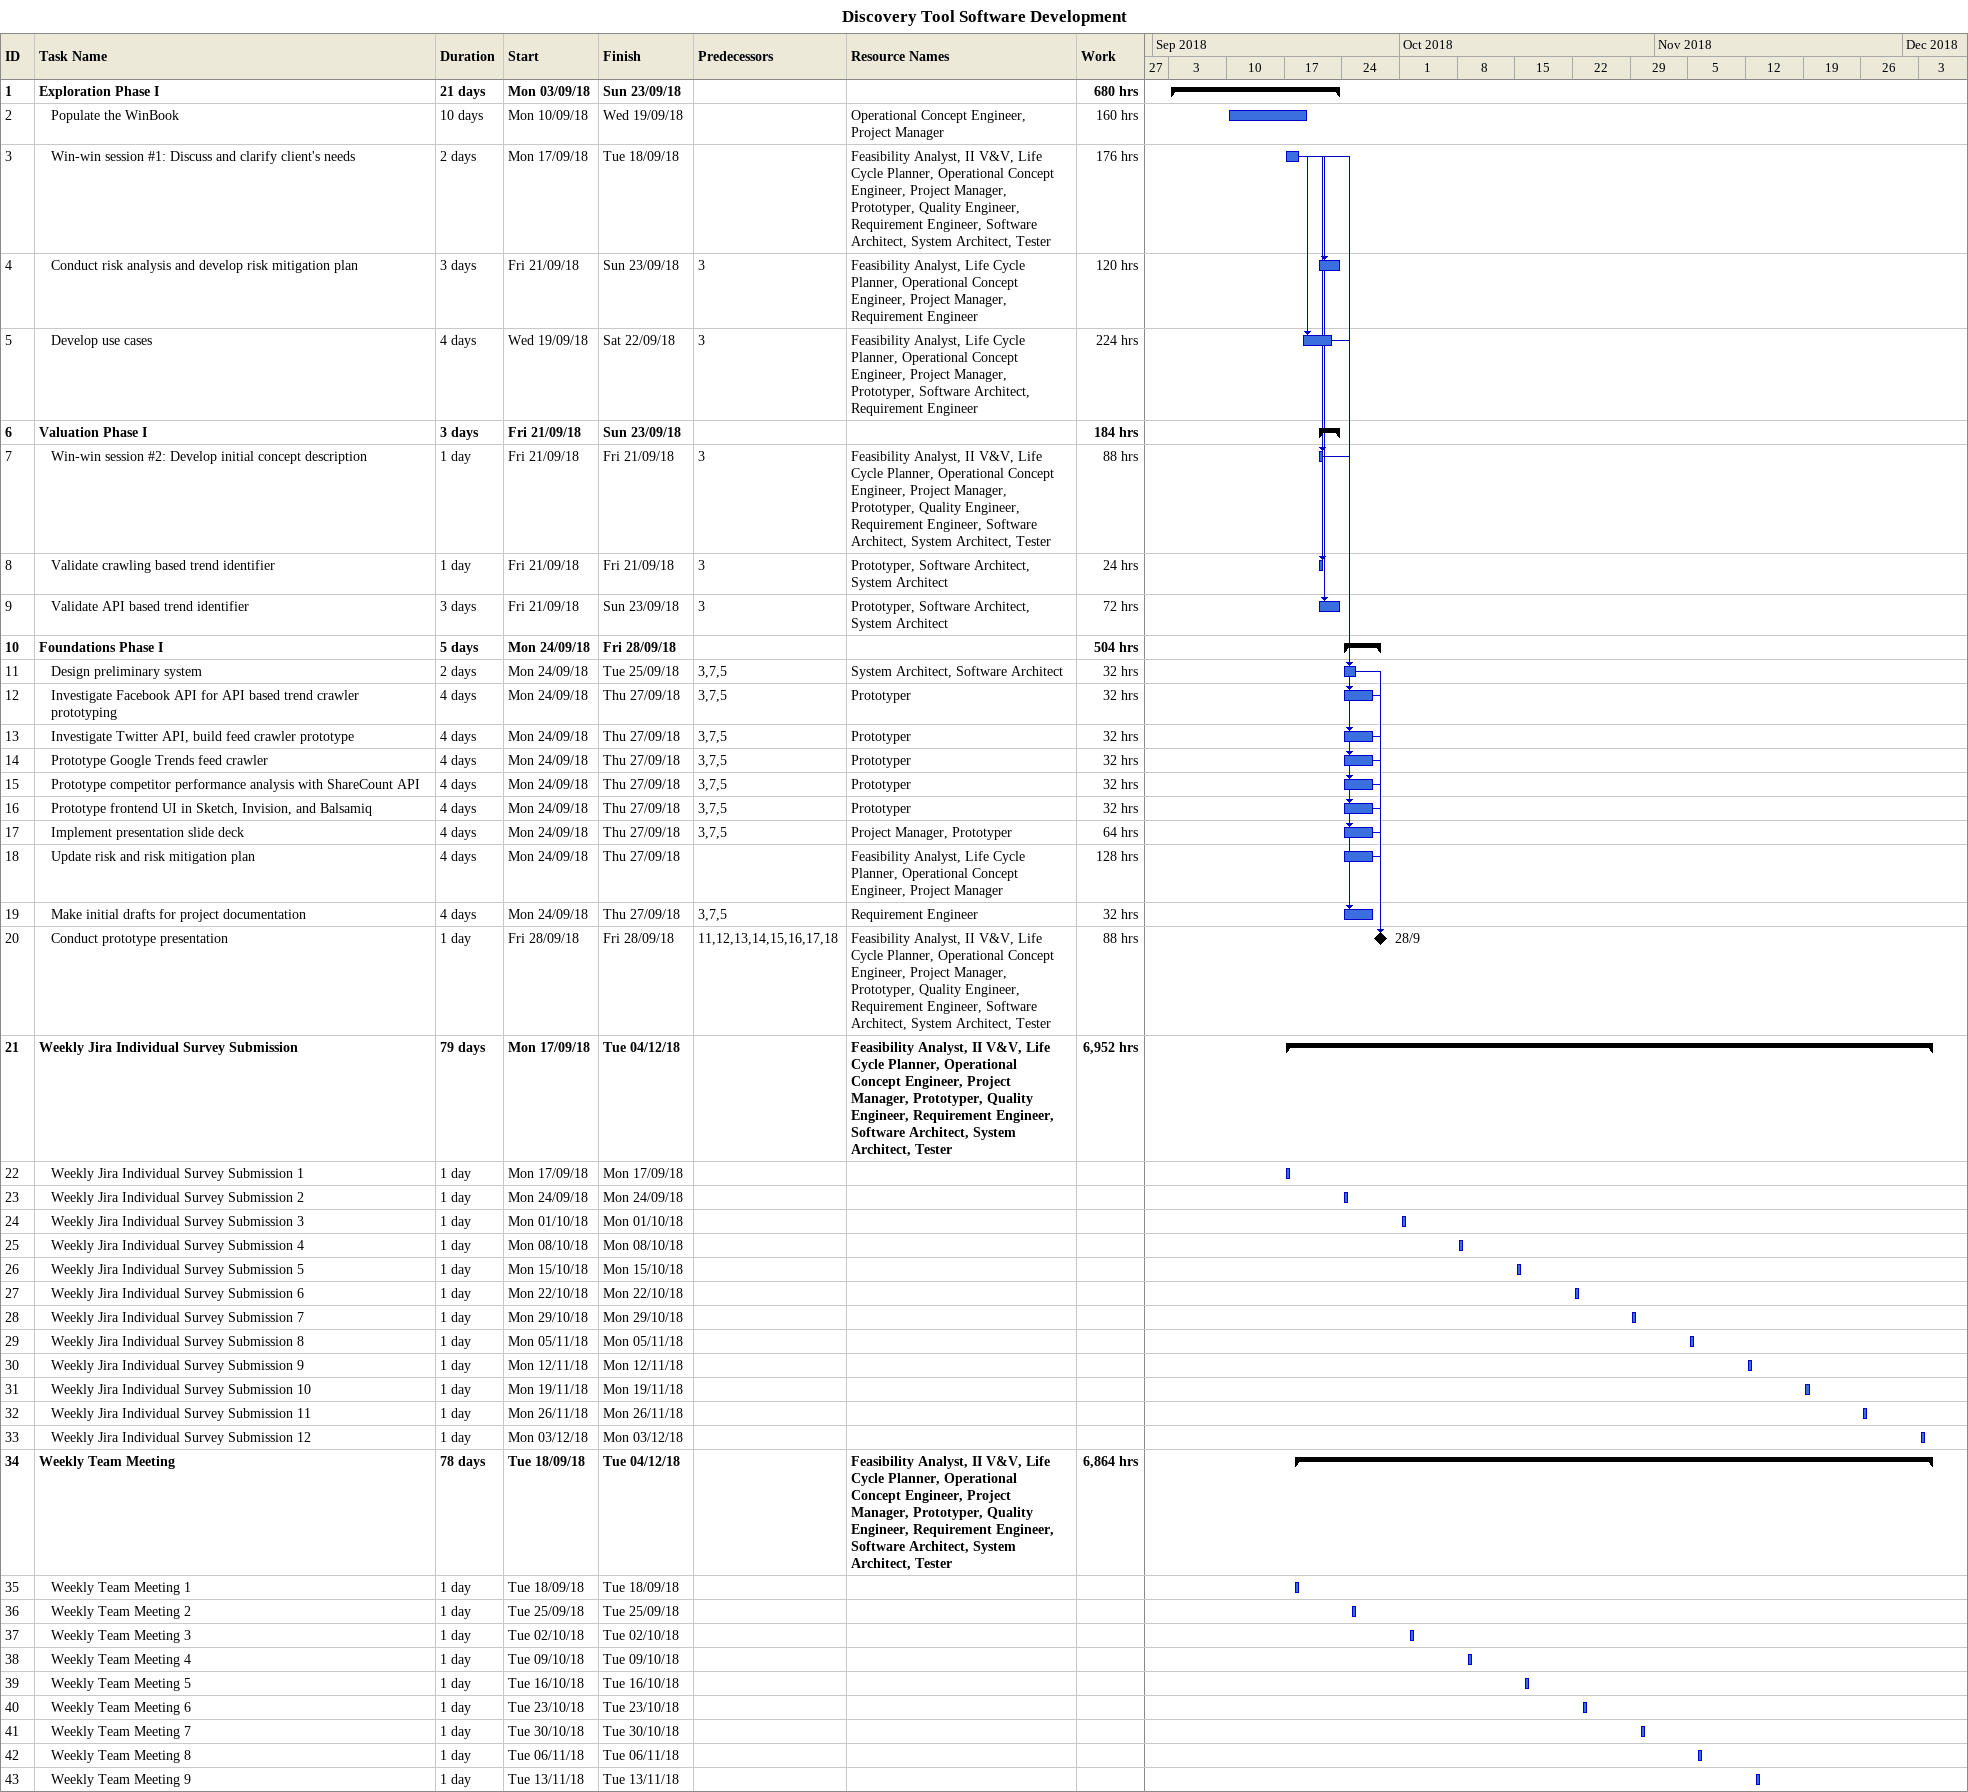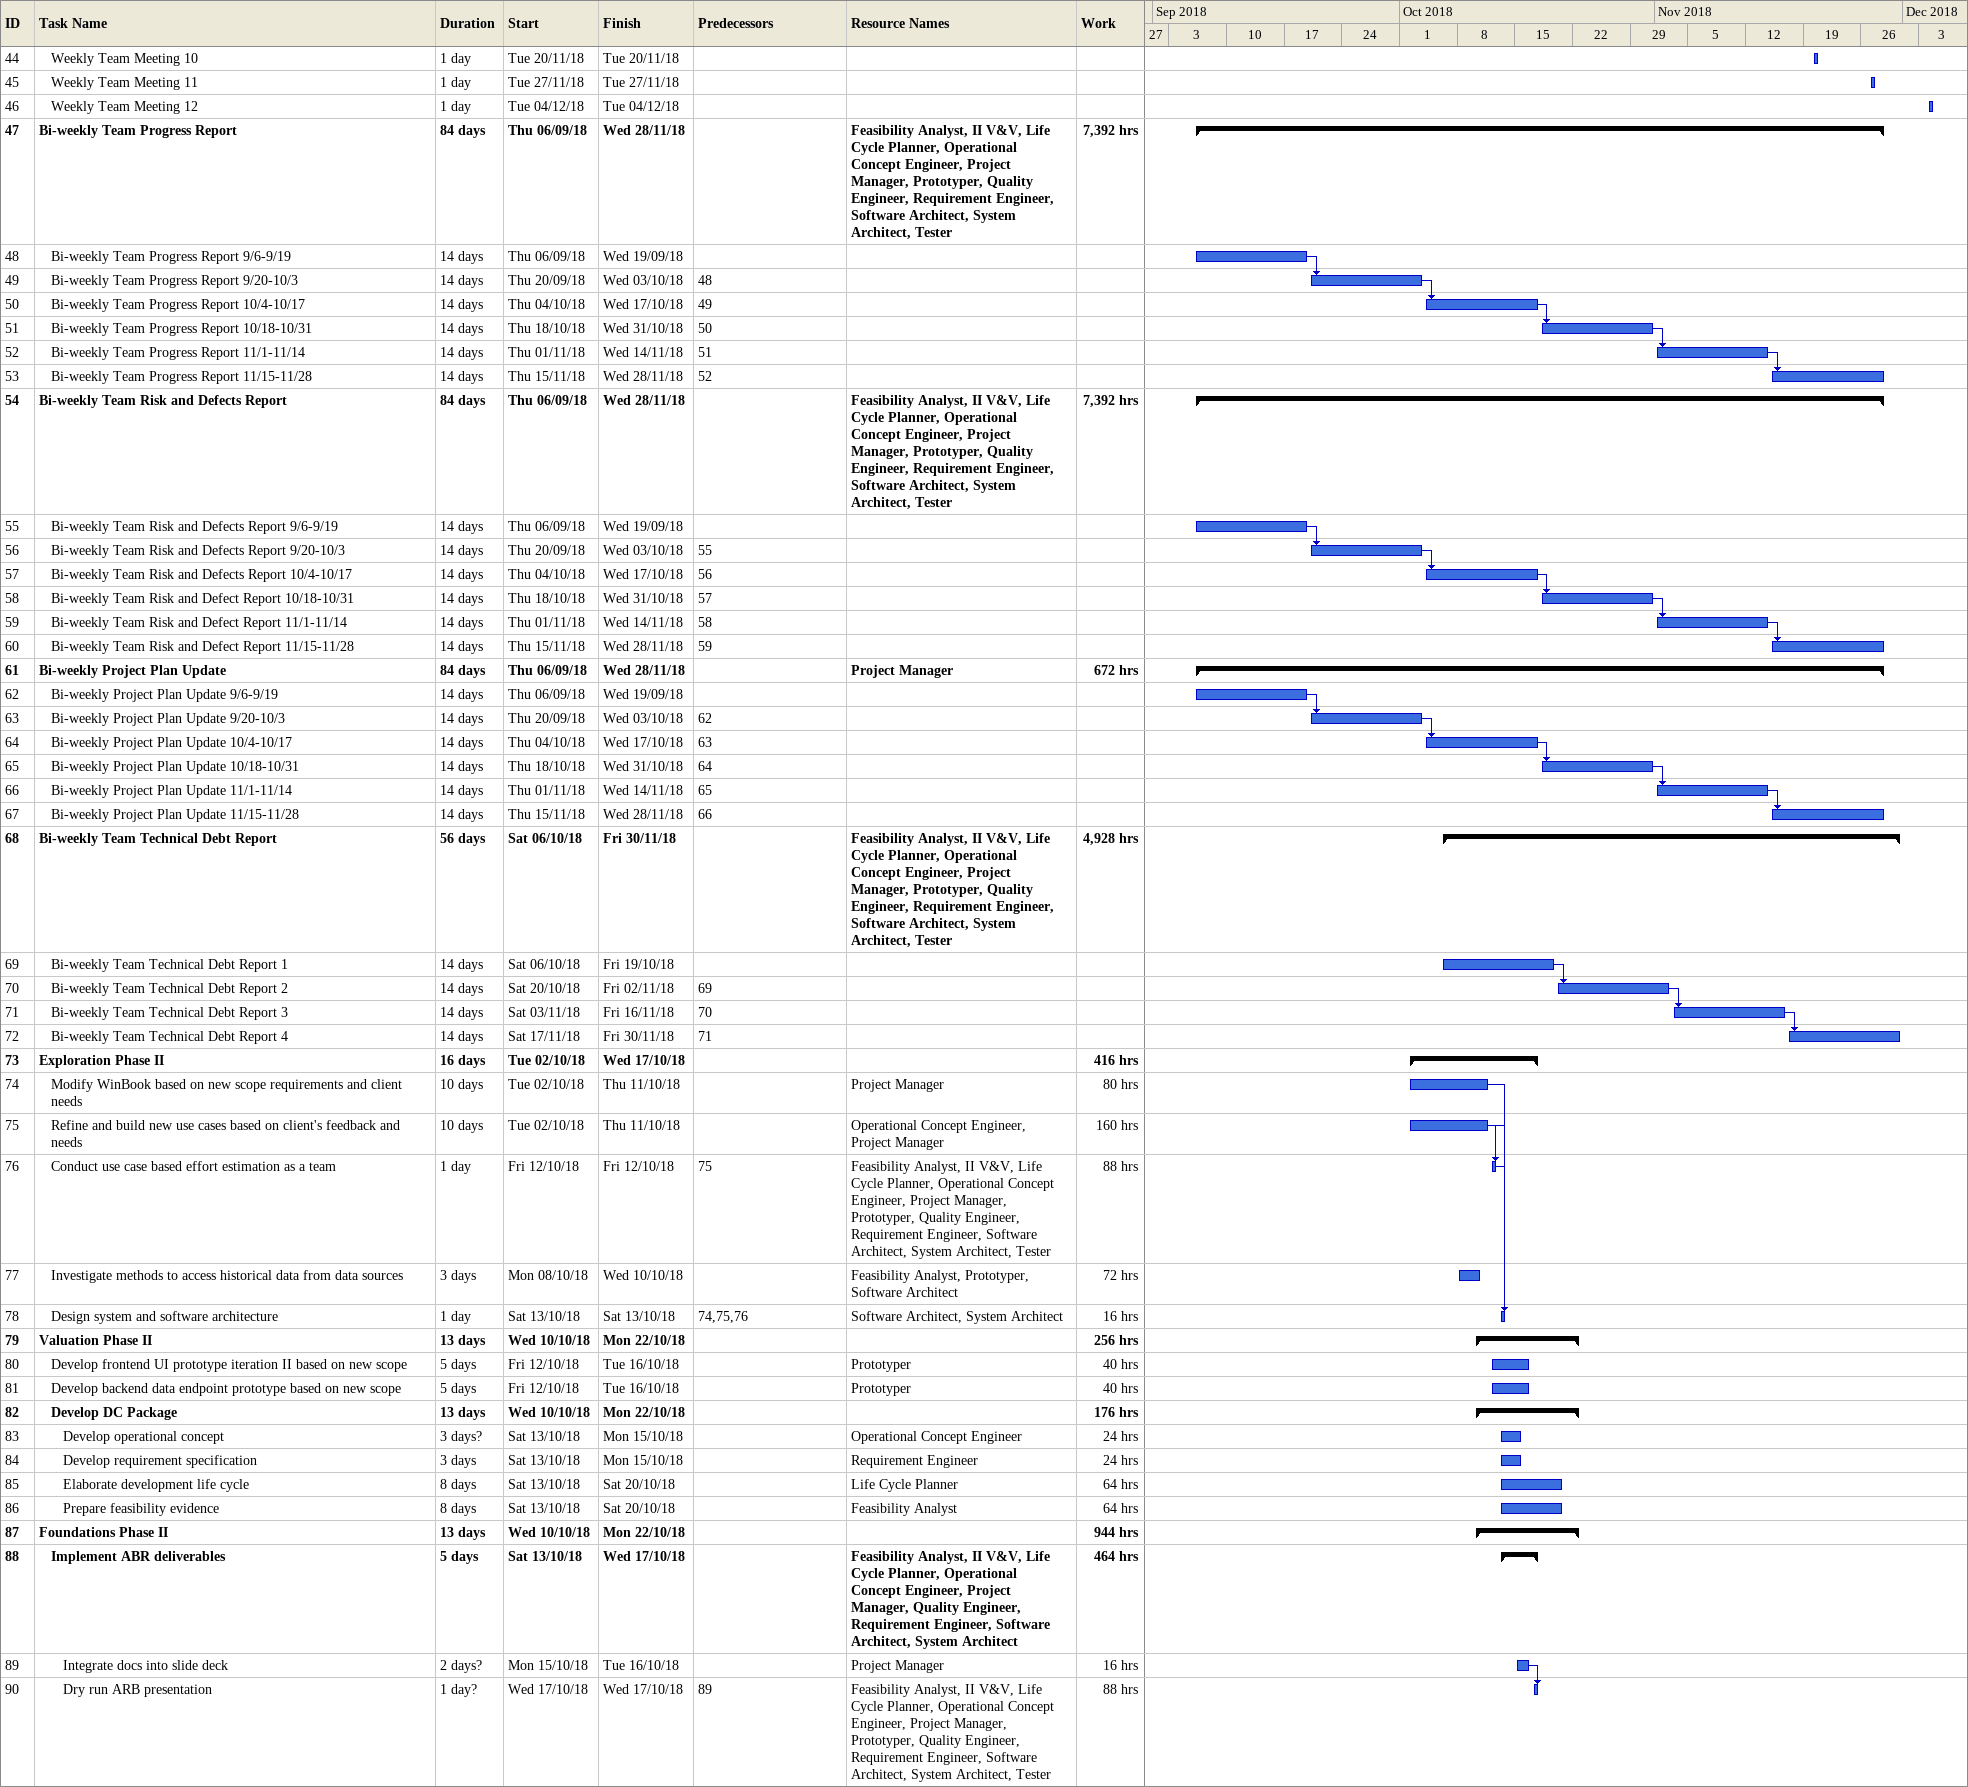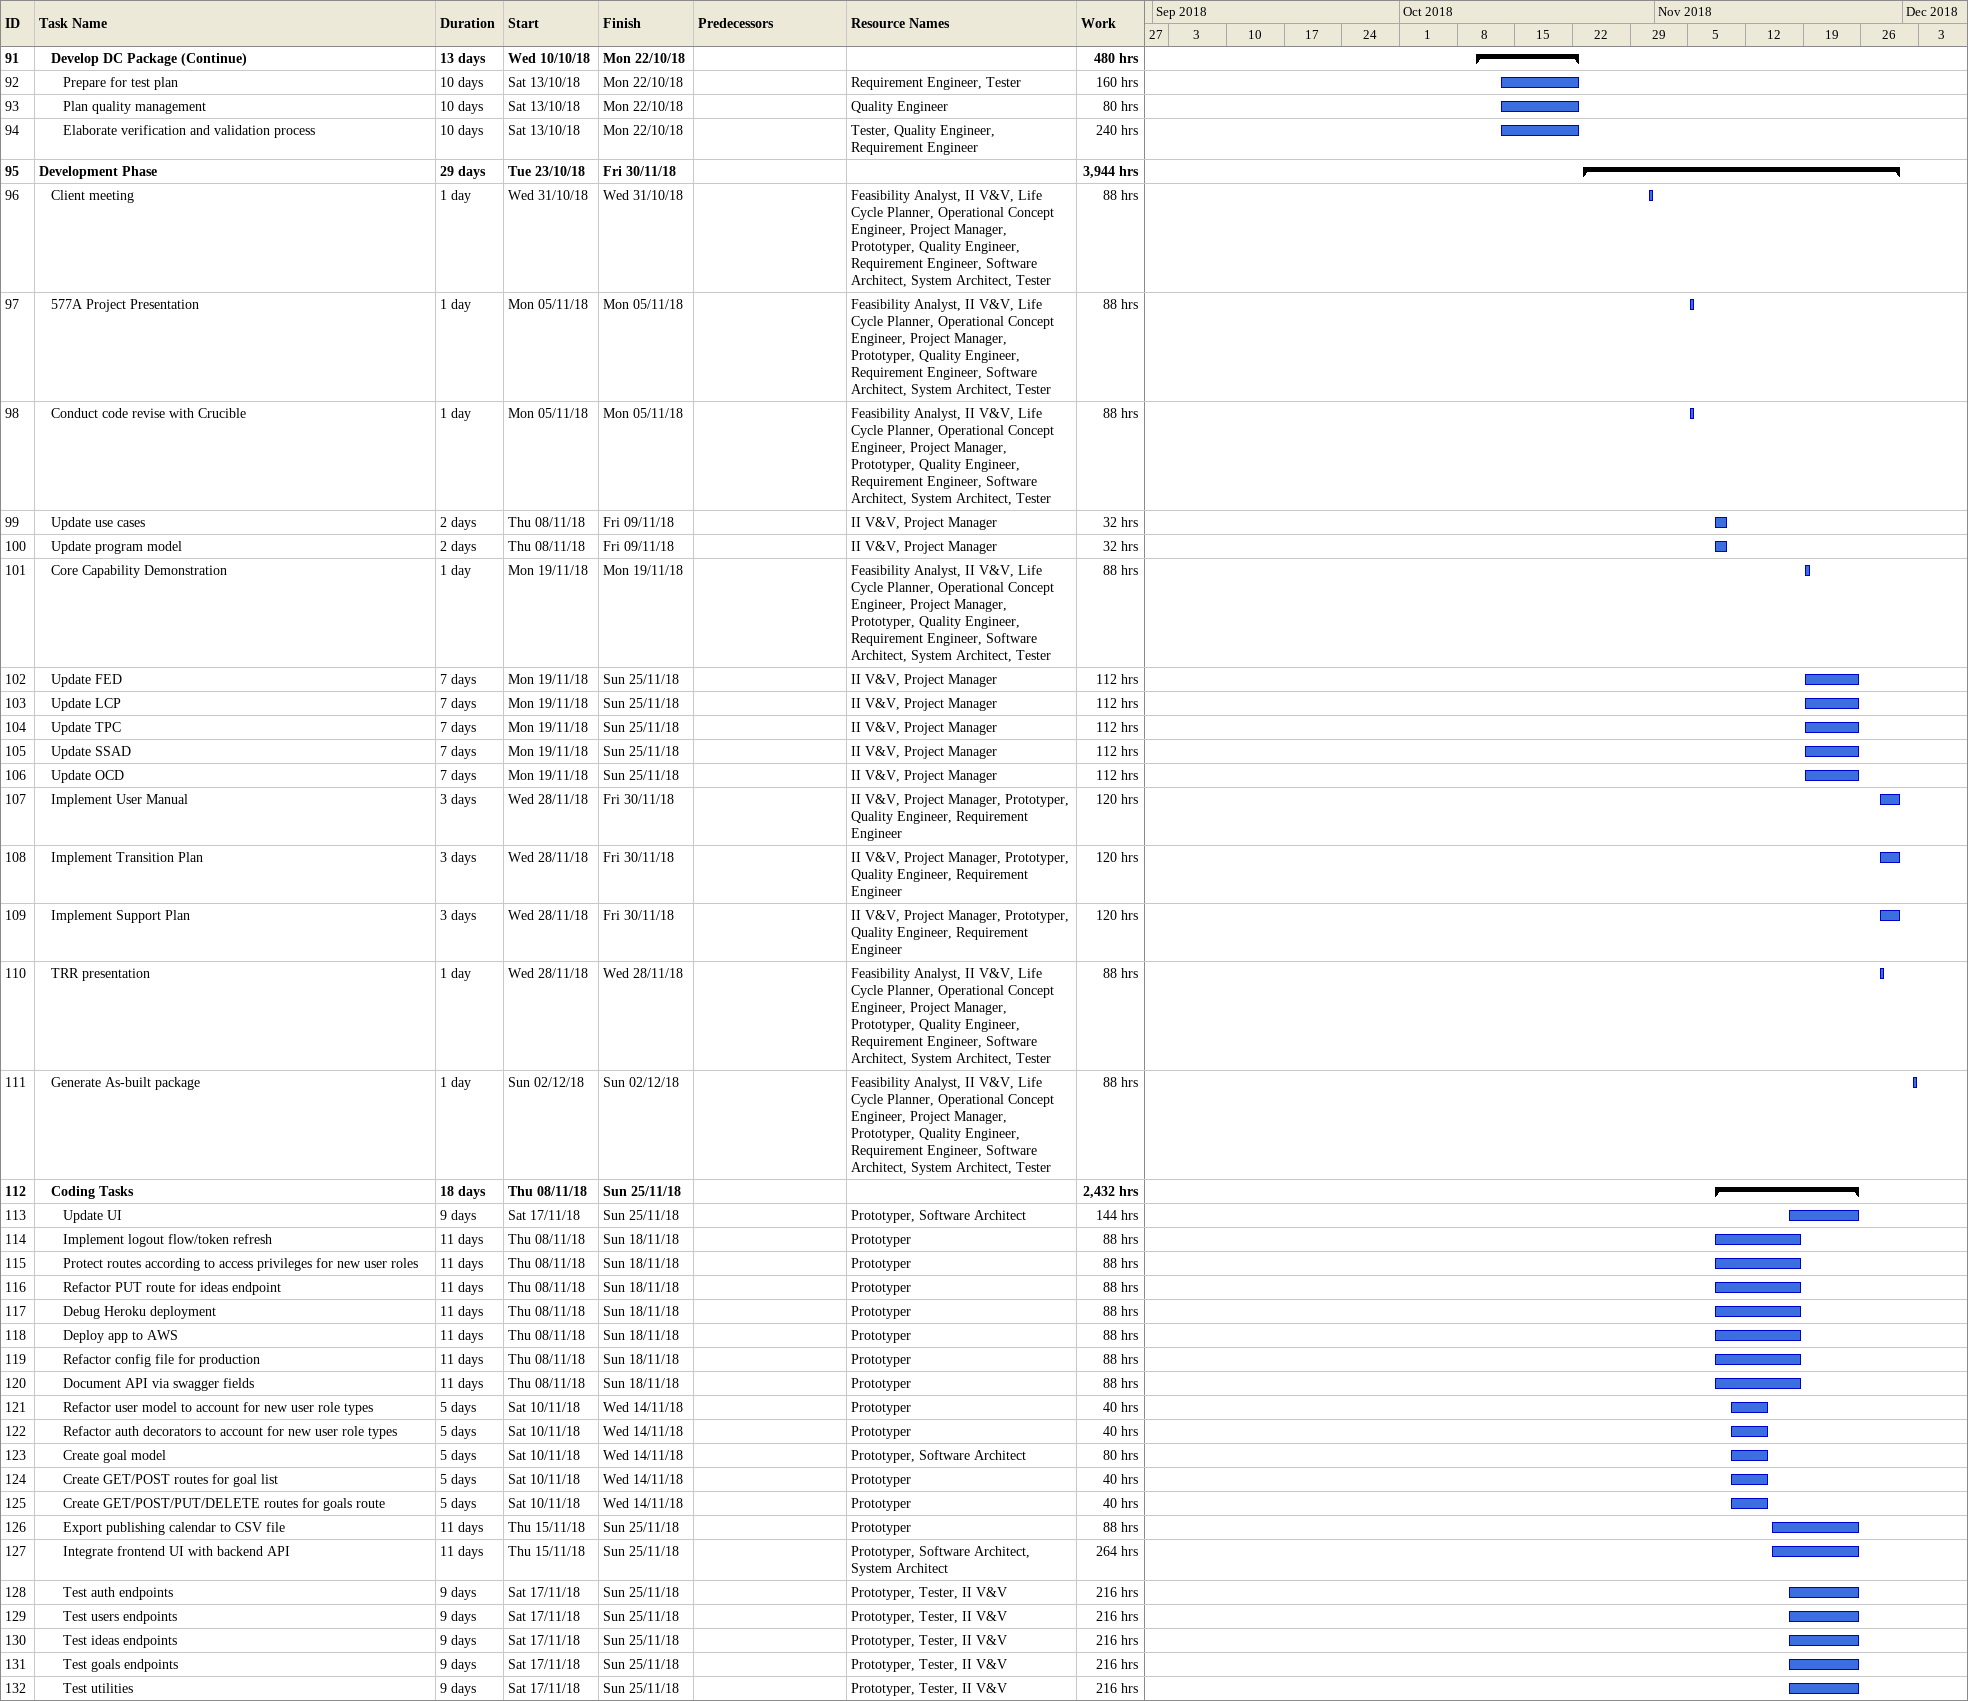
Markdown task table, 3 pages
Discovery Tool Software Development

| ID | Level | Task | Duration | Start | Finish | Predecessors | Resources | Work (h) |
|---|---|---|---|---|---|---|---|---|
| 1 | 1 | **Exploration Phase I** | 21d | 2018-09-03 | 2018-09-23 |  |  | 680 |
| 2 | 2 | Populate the WinBook | 10d | 2018-09-10 | 2018-09-19 |  | Operational Concept Engineer, Project Manager | 160 |
| 3 | 2 | Win-win session #1: Discuss and clarify client's needs | 2d | 2018-09-17 | 2018-09-18 |  | Feasibility Analyst, II V&V, Life Cycle Planner, Operational Concept Engineer, Project Manager, Prototyper, Quality Engineer, Requirement Engineer, Software Architect, System Architect, Tester | 176 |
| 4 | 2 | Conduct risk analysis and develop risk mitigation plan | 3d | 2018-09-21 | 2018-09-23 | 3 | Feasibility Analyst, Life Cycle Planner, Operational Concept Engineer, Project Manager, Requirement Engineer | 120 |
| 5 | 2 | Develop use cases | 4d | 2018-09-19 | 2018-09-22 | 3 | Feasibility Analyst, Life Cycle Planner, Operational Concept Engineer, Project Manager, Prototyper, Software Architect, Requirement Engineer | 224 |
| 6 | 1 | **Valuation Phase I** | 3d | 2018-09-21 | 2018-09-23 |  |  | 184 |
| 7 | 2 | Win-win session #2: Develop initial concept description | 1d | 2018-09-21 | 2018-09-21 | 3 | Feasibility Analyst, II V&V, Life Cycle Planner, Operational Concept Engineer, Project Manager, Prototyper, Quality Engineer, Requirement Engineer, Software Architect, System Architect, Tester | 88 |
| 8 | 2 | Validate crawling based trend identifier | 1d | 2018-09-21 | 2018-09-21 | 3 | Prototyper, Software Architect, System Architect | 24 |
| 9 | 2 | Validate API based trend identifier | 3d | 2018-09-21 | 2018-09-23 | 3 | Prototyper, Software Architect, System Architect | 72 |
| 10 | 1 | **Foundations Phase I** | 5d | 2018-09-24 | 2018-09-28 |  |  | 504 |
| 11 | 2 | Design preliminary system | 2d | 2018-09-24 | 2018-09-25 | 3, 7, 5 | System Architect, Software Architect | 32 |
| 12 | 2 | Investigate Facebook API for API based trend crawler prototyping | 4d | 2018-09-24 | 2018-09-27 | 3, 7, 5 | Prototyper | 32 |
| 13 | 2 | Investigate Twitter API, build feed crawler prototype | 4d | 2018-09-24 | 2018-09-27 | 3, 7, 5 | Prototyper | 32 |
| 14 | 2 | Prototype Google Trends feed crawler | 4d | 2018-09-24 | 2018-09-27 | 3, 7, 5 | Prototyper | 32 |
| 15 | 2 | Prototype competitor performance analysis with ShareCount API | 4d | 2018-09-24 | 2018-09-27 | 3, 7, 5 | Prototyper | 32 |
| 16 | 2 | Prototype frontend UI in Sketch, Invision, and Balsamiq | 4d | 2018-09-24 | 2018-09-27 | 3, 7, 5 | Prototyper | 32 |
| 17 | 2 | Implement presentation slide deck | 4d | 2018-09-24 | 2018-09-27 | 3, 7, 5 | Project Manager, Prototyper | 64 |
| 18 | 2 | Update risk and risk mitigation plan | 4d | 2018-09-24 | 2018-09-27 |  | Feasibility Analyst, Life Cycle Planner, Operational Concept Engineer, Project Manager | 128 |
| 19 | 2 | Make initial drafts for project documentation | 4d | 2018-09-24 | 2018-09-27 | 3, 7, 5 | Requirement Engineer | 32 |
| 20 | 2 | Conduct prototype presentation | 1d | 2018-09-28 | 2018-09-28 | 11, 12, 13, 14, 15, 16, 17, 18 | Feasibility Analyst, II V&V, Life Cycle Planner, Operational Concept Engineer, Project Manager, Prototyper, Quality Engineer, Requirement Engineer, Software Architect, System Architect, Tester | 88 |
| 21 | 1 | **Weekly Jira Individual Survey Submission** | 79d | 2018-09-17 | 2018-12-04 |  | Feasibility Analyst, II V&V, Life Cycle Planner, Operational Concept Engineer, Project Manager, Prototyper, Quality Engineer, Requirement Engineer, Software Architect, System Architect, Tester | 6952 |
| 22 | 2 | Weekly Jira Individual Survey Submission 1 | 1d | 2018-09-17 | 2018-09-17 |  |  |  |
| 23 | 2 | Weekly Jira Individual Survey Submission 2 | 1d | 2018-09-24 | 2018-09-24 |  |  |  |
| 24 | 2 | Weekly Jira Individual Survey Submission 3 | 1d | 2018-10-01 | 2018-10-01 |  |  |  |
| 25 | 2 | Weekly Jira Individual Survey Submission 4 | 1d | 2018-10-08 | 2018-10-08 |  |  |  |
| 26 | 2 | Weekly Jira Individual Survey Submission 5 | 1d | 2018-10-15 | 2018-10-15 |  |  |  |
| 27 | 2 | Weekly Jira Individual Survey Submission 6 | 1d | 2018-10-22 | 2018-10-22 |  |  |  |
| 28 | 2 | Weekly Jira Individual Survey Submission 7 | 1d | 2018-10-29 | 2018-10-29 |  |  |  |
| 29 | 2 | Weekly Jira Individual Survey Submission 8 | 1d | 2018-11-05 | 2018-11-05 |  |  |  |
| 30 | 2 | Weekly Jira Individual Survey Submission 9 | 1d | 2018-11-12 | 2018-11-12 |  |  |  |
| 31 | 2 | Weekly Jira Individual Survey Submission 10 | 1d | 2018-11-19 | 2018-11-19 |  |  |  |
| 32 | 2 | Weekly Jira Individual Survey Submission 11 | 1d | 2018-11-26 | 2018-11-26 |  |  |  |
| 33 | 2 | Weekly Jira Individual Survey Submission 12 | 1d | 2018-12-03 | 2018-12-03 |  |  |  |
| 34 | 1 | **Weekly Team Meeting** | 78d | 2018-09-18 | 2018-12-04 |  | Feasibility Analyst, II V&V, Life Cycle Planner, Operational Concept Engineer, Project Manager, Prototyper, Quality Engineer, Requirement Engineer, Software Architect, System Architect, Tester | 6864 |
| 35 | 2 | Weekly Team Meeting 1 | 1d | 2018-09-18 | 2018-09-18 |  |  |  |
| 36 | 2 | Weekly Team Meeting 2 | 1d | 2018-09-25 | 2018-09-25 |  |  |  |
| 37 | 2 | Weekly Team Meeting 3 | 1d | 2018-10-02 | 2018-10-02 |  |  |  |
| 38 | 2 | Weekly Team Meeting 4 | 1d | 2018-10-09 | 2018-10-09 |  |  |  |
| 39 | 2 | Weekly Team Meeting 5 | 1d | 2018-10-16 | 2018-10-16 |  |  |  |
| 40 | 2 | Weekly Team Meeting 6 | 1d | 2018-10-23 | 2018-10-23 |  |  |  |
| 41 | 2 | Weekly Team Meeting 7 | 1d | 2018-10-30 | 2018-10-30 |  |  |  |
| 42 | 2 | Weekly Team Meeting 8 | 1d | 2018-11-06 | 2018-11-06 |  |  |  |
| 43 | 2 | Weekly Team Meeting 9 | 1d | 2018-11-13 | 2018-11-13 |  |  |  |
| 44 | 2 | Weekly Team Meeting 10 | 1d | 2018-11-20 | 2018-11-20 |  |  |  |
| 45 | 2 | Weekly Team Meeting 11 | 1d | 2018-11-27 | 2018-11-27 |  |  |  |
| 46 | 2 | Weekly Team Meeting 12 | 1d | 2018-12-04 | 2018-12-04 |  |  |  |
| 47 | 1 | **Bi-weekly Team Progress Report** | 84d | 2018-09-06 | 2018-11-28 |  | Feasibility Analyst, II V&V, Life Cycle Planner, Operational Concept Engineer, Project Manager, Prototyper, Quality Engineer, Requirement Engineer, Software Architect, System Architect, Tester | 7392 |
| 48 | 2 | Bi-weekly Team Progress Report 9/6-9/19 | 14d | 2018-09-06 | 2018-09-19 |  |  |  |
| 49 | 2 | Bi-weekly Team Progress Report 9/20-10/3 | 14d | 2018-09-20 | 2018-10-03 | 48 |  |  |
| 50 | 2 | Bi-weekly Team Progress Report 10/4-10/17 | 14d | 2018-10-04 | 2018-10-17 | 49 |  |  |
| 51 | 2 | Bi-weekly Team Progress Report 10/18-10/31 | 14d | 2018-10-18 | 2018-10-31 | 50 |  |  |
| 52 | 2 | Bi-weekly Team Progress Report 11/1-11/14 | 14d | 2018-11-01 | 2018-11-14 | 51 |  |  |
| 53 | 2 | Bi-weekly Team Progress Report 11/15-11/28 | 14d | 2018-11-15 | 2018-11-28 | 52 |  |  |
| 54 | 1 | **Bi-weekly Team Risk and Defects Report** | 84d | 2018-09-06 | 2018-11-28 |  | Feasibility Analyst, II V&V, Life Cycle Planner, Operational Concept Engineer, Project Manager, Prototyper, Quality Engineer, Requirement Engineer, Software Architect, System Architect, Tester | 7392 |
| 55 | 2 | Bi-weekly Team Risk and Defects Report 9/6-9/19 | 14d | 2018-09-06 | 2018-09-19 |  |  |  |
| 56 | 2 | Bi-weekly Team Risk and Defects Report 9/20-10/3 | 14d | 2018-09-20 | 2018-10-03 | 55 |  |  |
| 57 | 2 | Bi-weekly Team Risk and Defects Report 10/4-10/17 | 14d | 2018-10-04 | 2018-10-17 | 56 |  |  |
| 58 | 2 | Bi-weekly Team Risk and Defect Report 10/18-10/31 | 14d | 2018-10-18 | 2018-10-31 | 57 |  |  |
| 59 | 2 | Bi-weekly Team Risk and Defect Report 11/1-11/14 | 14d | 2018-11-01 | 2018-11-14 | 58 |  |  |
| 60 | 2 | Bi-weekly Team Risk and Defect Report 11/15-11/28 | 14d | 2018-11-15 | 2018-11-28 | 59 |  |  |
| 61 | 1 | **Bi-weekly Project Plan Update** | 84d | 2018-09-06 | 2018-11-28 |  | Project Manager | 672 |
| 62 | 2 | Bi-weekly Project Plan Update 9/6-9/19 | 14d | 2018-09-06 | 2018-09-19 |  |  |  |
| 63 | 2 | Bi-weekly Project Plan Update 9/20-10/3 | 14d | 2018-09-20 | 2018-10-03 | 62 |  |  |
| 64 | 2 | Bi-weekly Project Plan Update 10/4-10/17 | 14d | 2018-10-04 | 2018-10-17 | 63 |  |  |
| 65 | 2 | Bi-weekly Project Plan Update 10/18-10/31 | 14d | 2018-10-18 | 2018-10-31 | 64 |  |  |
| 66 | 2 | Bi-weekly Project Plan Update 11/1-11/14 | 14d | 2018-11-01 | 2018-11-14 | 65 |  |  |
| 67 | 2 | Bi-weekly Project Plan Update 11/15-11/28 | 14d | 2018-11-15 | 2018-11-28 | 66 |  |  |
| 68 | 1 | **Bi-weekly Team Technical Debt Report** | 56d | 2018-10-06 | 2018-11-30 |  | Feasibility Analyst, II V&V, Life Cycle Planner, Operational Concept Engineer, Project Manager, Prototyper, Quality Engineer, Requirement Engineer, Software Architect, System Architect, Tester | 4928 |
| 69 | 2 | Bi-weekly Team Technical Debt Report 1 | 14d | 2018-10-06 | 2018-10-19 |  |  |  |
| 70 | 2 | Bi-weekly Team Technical Debt Report 2 | 14d | 2018-10-20 | 2018-11-02 | 69 |  |  |
| 71 | 2 | Bi-weekly Team Technical Debt Report 3 | 14d | 2018-11-03 | 2018-11-16 | 70 |  |  |
| 72 | 2 | Bi-weekly Team Technical Debt Report 4 | 14d | 2018-11-17 | 2018-11-30 | 71 |  |  |
| 73 | 1 | **Exploration Phase II** | 16d | 2018-10-02 | 2018-10-17 |  |  | 416 |
| 74 | 2 | Modify WinBook based on new scope requirements and client needs | 10d | 2018-10-02 | 2018-10-11 |  | Project Manager | 80 |
| 75 | 2 | Refine and build new use cases based on client's feedback and needs | 10d | 2018-10-02 | 2018-10-11 |  | Operational Concept Engineer, Project Manager | 160 |
| 76 | 2 | Conduct use case based effort estimation as a team | 1d | 2018-10-12 | 2018-10-12 | 75 | Feasibility Analyst, II V&V, Life Cycle Planner, Operational Concept Engineer, Project Manager, Prototyper, Quality Engineer, Requirement Engineer, Software Architect, System Architect, Tester | 88 |
| 77 | 2 | Investigate methods to access historical data from data sources | 3d | 2018-10-08 | 2018-10-10 |  | Feasibility Analyst, Prototyper, Software Architect | 72 |
| 78 | 2 | Design system and software architecture | 1d | 2018-10-13 | 2018-10-13 | 74, 75, 76 | Software Architect, System Architect | 16 |
| 79 | 1 | **Valuation Phase II** | 13d | 2018-10-10 | 2018-10-22 |  |  | 256 |
| 80 | 2 | Develop frontend UI prototype iteration II based on new scope | 5d | 2018-10-12 | 2018-10-16 |  | Prototyper | 40 |
| 81 | 2 | Develop backend data endpoint prototype based on new scope | 5d | 2018-10-12 | 2018-10-16 |  | Prototyper | 40 |
| 82 | 2 | **Develop DC Package** | 13d | 2018-10-10 | 2018-10-22 |  |  | 176 |
| 83 | 3 | Develop operational concept | 3d? | 2018-10-13 | 2018-10-15 |  | Operational Concept Engineer | 24 |
| 84 | 3 | Develop requirement specification | 3d | 2018-10-13 | 2018-10-15 |  | Requirement Engineer | 24 |
| 85 | 3 | Elaborate development life cycle | 8d | 2018-10-13 | 2018-10-20 |  | Life Cycle Planner | 64 |
| 86 | 3 | Prepare feasibility evidence | 8d | 2018-10-13 | 2018-10-20 |  | Feasibility Analyst | 64 |
| 87 | 1 | **Foundations Phase II** | 13d | 2018-10-10 | 2018-10-22 |  |  | 944 |
| 88 | 2 | **Implement ABR deliverables** | 5d | 2018-10-13 | 2018-10-17 |  | Feasibility Analyst, II V&V, Life Cycle Planner, Operational Concept Engineer, Project Manager, Quality Engineer, Requirement Engineer, Software Architect, System Architect | 464 |
| 89 | 3 | Integrate docs into slide deck | 2d? | 2018-10-15 | 2018-10-16 |  | Project Manager | 16 |
| 90 | 3 | Dry run ARB presentation | 1d? | 2018-10-17 | 2018-10-17 | 89 | Feasibility Analyst, II V&V, Life Cycle Planner, Operational Concept Engineer, Project Manager, Prototyper, Quality Engineer, Requirement Engineer, Software Architect, System Architect, Tester | 88 |
| 91 | 2 | **Develop DC Package (Continue)** | 13d | 2018-10-10 | 2018-10-22 |  |  | 480 |
| 92 | 3 | Prepare for test plan | 10d | 2018-10-13 | 2018-10-22 |  | Requirement Engineer, Tester | 160 |
| 93 | 3 | Plan quality management | 10d | 2018-10-13 | 2018-10-22 |  | Quality Engineer | 80 |
| 94 | 3 | Elaborate verification and validation process | 10d | 2018-10-13 | 2018-10-22 |  | Tester, Quality Engineer, Requirement Engineer | 240 |
| 95 | 1 | **Development Phase** | 29d | 2018-10-23 | 2018-11-30 |  |  | 3944 |
| 96 | 2 | Client meeting | 1d | 2018-10-31 | 2018-10-31 |  | Feasibility Analyst, II V&V, Life Cycle Planner, Operational Concept Engineer, Project Manager, Prototyper, Quality Engineer, Requirement Engineer, Software Architect, System Architect, Tester | 88 |
| 97 | 2 | 577A Project Presentation | 1d | 2018-11-05 | 2018-11-05 |  | Feasibility Analyst, II V&V, Life Cycle Planner, Operational Concept Engineer, Project Manager, Prototyper, Quality Engineer, Requirement Engineer, Software Architect, System Architect, Tester | 88 |
| 98 | 2 | Conduct code revise with Crucible | 1d | 2018-11-05 | 2018-11-05 |  | Feasibility Analyst, II V&V, Life Cycle Planner, Operational Concept Engineer, Project Manager, Prototyper, Quality Engineer, Requirement Engineer, Software Architect, System Architect, Tester | 88 |
| 99 | 2 | Update use cases | 2d | 2018-11-08 | 2018-11-09 |  | II V&V, Project Manager | 32 |
| 100 | 2 | Update program model | 2d | 2018-11-08 | 2018-11-09 |  | II V&V, Project Manager | 32 |
| 101 | 2 | Core Capability Demonstration | 1d | 2018-11-19 | 2018-11-19 |  | Feasibility Analyst, II V&V, Life Cycle Planner, Operational Concept Engineer, Project Manager, Prototyper, Quality Engineer, Requirement Engineer, Software Architect, System Architect, Tester | 88 |
| 102 | 2 | Update FED | 7d | 2018-11-19 | 2018-11-25 |  | II V&V, Project Manager | 112 |
| 103 | 2 | Update LCP | 7d | 2018-11-19 | 2018-11-25 |  | II V&V, Project Manager | 112 |
| 104 | 2 | Update TPC | 7d | 2018-11-19 | 2018-11-25 |  | II V&V, Project Manager | 112 |
| 105 | 2 | Update SSAD | 7d | 2018-11-19 | 2018-11-25 |  | II V&V, Project Manager | 112 |
| 106 | 2 | Update OCD | 7d | 2018-11-19 | 2018-11-25 |  | II V&V, Project Manager | 112 |
| 107 | 2 | Implement User Manual | 3d | 2018-11-28 | 2018-11-30 |  | II V&V, Project Manager, Prototyper, Quality Engineer, Requirement Engineer | 120 |
| 108 | 2 | Implement Transition Plan | 3d | 2018-11-28 | 2018-11-30 |  | II V&V, Project Manager, Prototyper, Quality Engineer, Requirement Engineer | 120 |
| 109 | 2 | Implement Support Plan | 3d | 2018-11-28 | 2018-11-30 |  | II V&V, Project Manager, Prototyper, Quality Engineer, Requirement Engineer | 120 |
| 110 | 2 | TRR presentation | 1d | 2018-11-28 | 2018-11-28 |  | Feasibility Analyst, II V&V, Life Cycle Planner, Operational Concept Engineer, Project Manager, Prototyper, Quality Engineer, Requirement Engineer, Software Architect, System Architect, Tester | 88 |
| 111 | 2 | Generate As-built package | 1d | 2018-12-02 | 2018-12-02 |  | Feasibility Analyst, II V&V, Life Cycle Planner, Operational Concept Engineer, Project Manager, Prototyper, Quality Engineer, Requirement Engineer, Software Architect, System Architect, Tester | 88 |
| 112 | 2 | **Coding Tasks** | 18d | 2018-11-08 | 2018-11-25 |  |  | 2432 |
| 113 | 3 | Update UI | 9d | 2018-11-17 | 2018-11-25 |  | Prototyper, Software Architect | 144 |
| 114 | 3 | Implement logout flow/token refresh | 11d | 2018-11-08 | 2018-11-18 |  | Prototyper | 88 |
| 115 | 3 | Protect routes according to access privileges for new user roles | 11d | 2018-11-08 | 2018-11-18 |  | Prototyper | 88 |
| 116 | 3 | Refactor PUT route for ideas endpoint | 11d | 2018-11-08 | 2018-11-18 |  | Prototyper | 88 |
| 117 | 3 | Debug Heroku deployment | 11d | 2018-11-08 | 2018-11-18 |  | Prototyper | 88 |
| 118 | 3 | Deploy app to AWS | 11d | 2018-11-08 | 2018-11-18 |  | Prototyper | 88 |
| 119 | 3 | Refactor config file for production | 11d | 2018-11-08 | 2018-11-18 |  | Prototyper | 88 |
| 120 | 3 | Document API via swagger fields | 11d | 2018-11-08 | 2018-11-18 |  | Prototyper | 88 |
| 121 | 3 | Refactor user model to account for new user role types | 5d | 2018-11-10 | 2018-11-14 |  | Prototyper | 40 |
| 122 | 3 | Refactor auth decorators to account for new user role types | 5d | 2018-11-10 | 2018-11-14 |  | Prototyper | 40 |
| 123 | 3 | Create goal model | 5d | 2018-11-10 | 2018-11-14 |  | Prototyper, Software Architect | 80 |
| 124 | 3 | Create GET/POST routes for goal list | 5d | 2018-11-10 | 2018-11-14 |  | Prototyper | 40 |
| 125 | 3 | Create GET/POST/PUT/DELETE routes for goals route | 5d | 2018-11-10 | 2018-11-14 |  | Prototyper | 40 |
| 126 | 3 | Export publishing calendar to CSV file | 11d | 2018-11-15 | 2018-11-25 |  | Prototyper | 88 |
| 127 | 3 | Integrate frontend UI with backend API | 11d | 2018-11-15 | 2018-11-25 |  | Prototyper, Software Architect, System Architect | 264 |
| 128 | 3 | Test auth endpoints | 9d | 2018-11-17 | 2018-11-25 |  | Prototyper, Tester, II V&V | 216 |
| 129 | 3 | Test users endpoints | 9d | 2018-11-17 | 2018-11-25 |  | Prototyper, Tester, II V&V | 216 |
| 130 | 3 | Test ideas endpoints | 9d | 2018-11-17 | 2018-11-25 |  | Prototyper, Tester, II V&V | 216 |
| 131 | 3 | Test goals endpoints | 9d | 2018-11-17 | 2018-11-25 |  | Prototyper, Tester, II V&V | 216 |
| 132 | 3 | Test utilities | 9d | 2018-11-17 | 2018-11-25 |  | Prototyper, Tester, II V&V | 216 |
